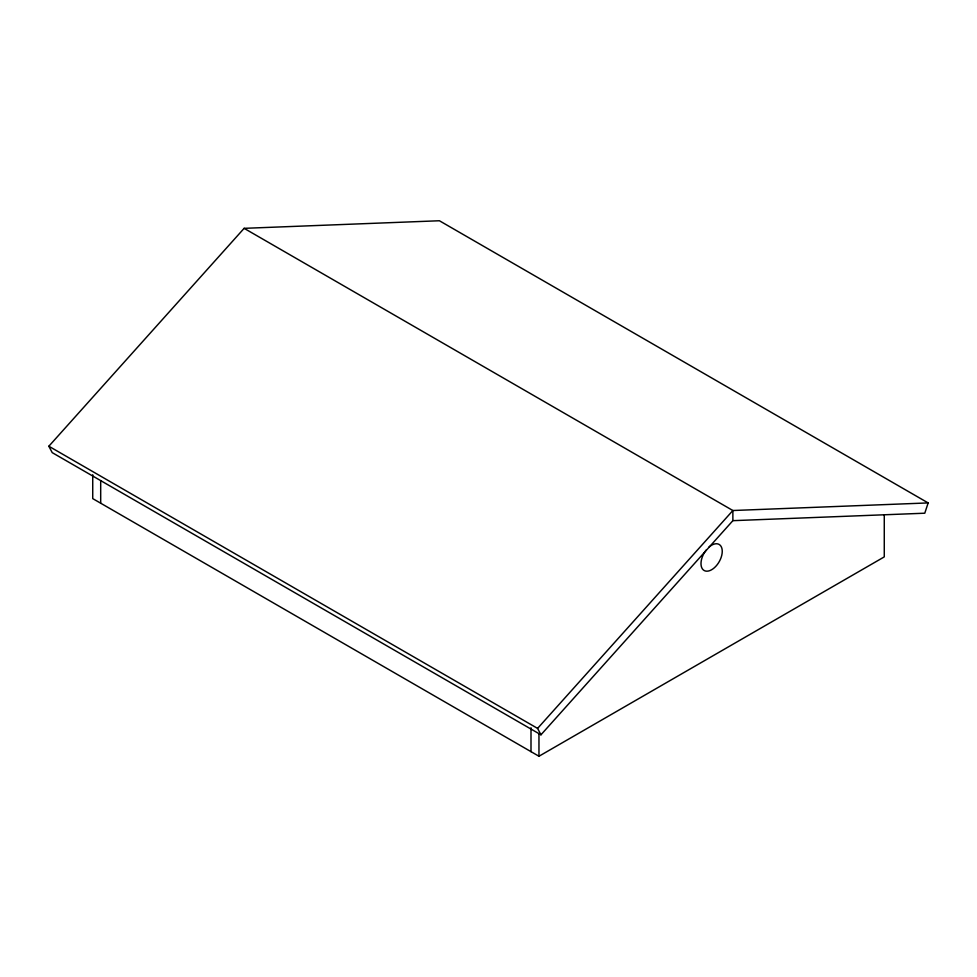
<?xml version="1.0" encoding="UTF-8"?>
<svg xmlns="http://www.w3.org/2000/svg" width="977" height="977" viewBox="0 0 977 977"><rect width="100%" height="100%" fill="white"/><g stroke="black" fill="none" stroke-linecap="round" stroke-linejoin="round"><path stroke-width="1.47" d="M928.15 502.923L924.779 513.206L732.872 520.668L540.953 734.802L52.221 452.632L48.85 446.233L244.128 228.337L439.406 220.753L928.15 502.923L732.872 510.519L244.128 228.337M540.953 734.802L537.594 728.402L732.872 510.519L732.872 520.668M92.73 474.749L92.73 498.612L538.962 756.247L884.27 556.89L884.27 515.111M48.85 446.233L537.594 728.402M538.962 733.874L538.962 756.247M531 727.78L531 751.655M100.692 480.831L100.692 503.216M708.875 547.205A15.021 8.671 -60 0 1 722.088 553.568A15.021 8.671 -60 0 1 705.528 571.044A15.021 8.671 -60 0 1 706.31 549.917"/></g></svg>
